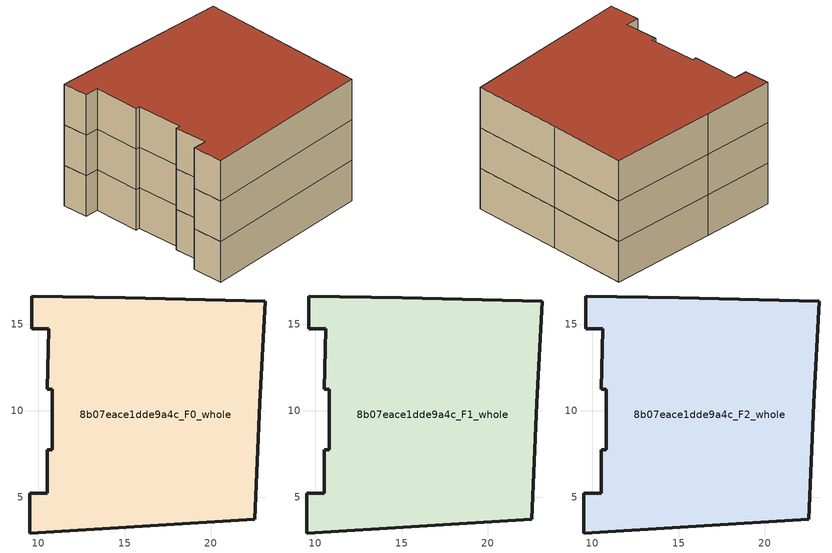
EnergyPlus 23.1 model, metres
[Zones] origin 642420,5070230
8b07eace1dde9a4c_F0_whole
 floor ground (EU_floor_Construction): 23.13,16.33 22.83,10.43 22.53,3.72 9.52,2.93 9.52,5.23 10.52,5.23 10.52,7.73 10.82,7.73 10.82,11.23 10.52,11.23 10.62,14.74 9.62,14.74 9.63,16.64 15.03,16.54 z0
 wall outside (EU_wall_Construction): 9.52,5.23 9.52,2.93 22.53,3.72 22.83,10.43 23.13,16.33 15.03,16.54 9.63,16.64 9.62,14.74 10.62,14.74 10.52,11.23 10.82,11.23 10.82,7.73 10.52,7.73 10.52,5.23 9.52,5.23 z0:3
8b07eace1dde9a4c_F1_whole
 floor to 8b07eace1dde9a4c_F0_whole (EU_floor_Construction): 23.13,16.33 22.83,10.43 22.53,3.72 9.52,2.93 9.52,5.23 10.52,5.23 10.52,7.73 10.82,7.73 10.82,11.23 10.52,11.23 10.62,14.74 9.62,14.74 9.63,16.64 15.03,16.54 z3
 wall outside (EU_wall_Construction): 9.52,5.23 9.52,2.93 22.53,3.72 22.83,10.43 23.13,16.33 15.03,16.54 9.63,16.64 9.62,14.74 10.62,14.74 10.52,11.23 10.82,11.23 10.82,7.73 10.52,7.73 10.52,5.23 9.52,5.23 z3:6
8b07eace1dde9a4c_F2_whole
 floor to 8b07eace1dde9a4c_F1_whole (EU_floor_Construction): 23.13,16.33 22.83,10.43 22.53,3.72 9.52,2.93 9.52,5.23 10.52,5.23 10.52,7.73 10.82,7.73 10.82,11.23 10.52,11.23 10.62,14.74 9.62,14.74 9.63,16.64 15.03,16.54 z6
 wall outside (EU_wall_Construction): 9.52,5.23 9.52,2.93 22.53,3.72 22.83,10.43 23.13,16.33 15.03,16.54 9.63,16.64 9.62,14.74 10.62,14.74 10.52,11.23 10.82,11.23 10.82,7.73 10.52,7.73 10.52,5.23 9.52,5.23 z6:9
 roof outside (EU_roof_Construction): 22.53,3.72 22.83,10.43 23.13,16.33 15.03,16.54 9.63,16.64 9.62,14.74 10.62,14.74 10.52,11.23 10.82,11.23 10.82,7.73 10.52,7.73 10.52,5.23 9.52,5.23 9.52,2.93 z9
[Building]
EU S2 Campaign: North Axis=0; Terrain=City; Solar Distribution=FullExterior
[Site:Location]
Lyon-Bron: Latitude=45.75; Longitude=5; Time Zone=1; Elevation=198
[SizingPeriod:WeatherFileDays]
AnnualSizingPeriod: Begin Month=1; Begin Day of Month=1; End Month=12; End Day of Month=31; Day of Week for Start Day=Monday; Use Weather File Daylight Saving Period=No; Use Weather File Rain and Snow Indicators=No
[MATERIAL]
EU_InternalMass_Material: Roughness=MediumRough; Thickness=0.1; Conductivity=1; Density=1800; Specific Heat=900; Thermal Absorptance=0.9; Solar Absorptance=0.7; Visible Absorptance=0.7
[MATERIAL:NOMASS] Roughness=MediumRough; Thermal Absorptance=0.9; Solar Absorptance=0.7; Visible Absorptance=0.7
Name | Thermal Resistance
EU_wall_NoMass | 0.87146
EU_roof_NoMass | 0.842276
EU_floor_NoMass | 0.496999
[CONSTRUCTION]
EU_wall_Construction: EU_wall_NoMass
EU_roof_Construction: EU_roof_NoMass
EU_floor_Construction: EU_floor_NoMass
EU_InternalMass_Construction: EU_InternalMass_Material
[ZONE] Type=1; Multiplier=1; Ceiling Height=autocalculate; Volume=492.478; Floor Area=autocalculate; Part of Total Floor Area=Yes
8b07eace1dde9a4c_F0_whole; 8b07eace1dde9a4c_F1_whole; 8b07eace1dde9a4c_F2_whole
[INTERNALMASS] Construction=EU_InternalMass_Construction; Surface Area=164.16
Name | Zone or ZoneList
8b07eace1dde9a4c_F0_whole_EU_InternalMass | 8b07eace1dde9a4c_F0_whole
8b07eace1dde9a4c_F1_whole_EU_InternalMass | 8b07eace1dde9a4c_F1_whole
8b07eace1dde9a4c_F2_whole_EU_InternalMass | 8b07eace1dde9a4c_F2_whole
[OTHEREQUIPMENT] Fuel Type=Electricity; Design Level Calculation Method=Watts/Area; Power per Zone Floor Area=1; Fraction Latent=0; Fraction Radiant=0; Fraction Lost=0; Carbon Dioxide Generation Rate=0; EndUse Subcategory=EU_Step8_InternalGains
Name | Zone or ZoneList or Space or SpaceList | Schedule
EU_Step8_InternalGain_8b07eace1dde9a4c_F0_whole_f000 | 8b07eace1dde9a4c_F0_whole | EU_Step8_GainSchedule_8b07eace1dde9a4c_F0_whole_f000
EU_Step8_InternalGain_8b07eace1dde9a4c_F1_whole_f000 | 8b07eace1dde9a4c_F1_whole | EU_Step8_GainSchedule_8b07eace1dde9a4c_F1_whole_f000
EU_Step8_InternalGain_8b07eace1dde9a4c_F2_whole_f000 | 8b07eace1dde9a4c_F2_whole | EU_Step8_GainSchedule_8b07eace1dde9a4c_F2_whole_f000
[ZONEVENTILATION:DESIGNFLOWRATE] Schedule=EU_AlwaysOn; Design Flow Rate Calculation Method=AirChanges/Hour; Air Changes per Hour=0.425; Ventilation Type=Natural; Fan Pressure Rise=0; Fan Total Efficiency=1; Constant Term Coefficient=1; Temperature Term Coefficient=0; Velocity Term Coefficient=0; Velocity Squared Term Coefficient=0; Minimum Indoor Temperature=-100; Maximum Indoor Temperature=100; Delta Temperature=-100; Minimum Outdoor Temperature=-100; Maximum Outdoor Temperature=100; Maximum Wind Speed=40
Name | Zone or ZoneList or Space or SpaceList
EU_ConstantAir_8b07eace1dde9a4c_F0_whole | 8b07eace1dde9a4c_F0_whole
EU_ConstantAir_8b07eace1dde9a4c_F1_whole | 8b07eace1dde9a4c_F1_whole
EU_ConstantAir_8b07eace1dde9a4c_F2_whole | 8b07eace1dde9a4c_F2_whole
[HVACTEMPLATE:THERMOSTAT] Constant Heating Setpoint=20; Constant Cooling Setpoint=50
EU_HeatOnly_8b07eace1dde9a4c_F0_whole; EU_HeatOnly_8b07eace1dde9a4c_F1_whole; EU_HeatOnly_8b07eace1dde9a4c_F2_whole
[HVACTEMPLATE:ZONE:IDEALLOADSAIRSYSTEM] System Availability Schedule=EU_AlwaysOn; Maximum Heating Supply Air Temperature=50; Minimum Cooling Supply Air Temperature=13; Maximum Heating Supply Air Humidity Ratio=0.0156; Minimum Cooling Supply Air Humidity Ratio=0.0077; Heating Limit=NoLimit; Cooling Limit=NoLimit; Heating Availability Schedule=EU_AlwaysOn; Cooling Availability Schedule=EU_CoolingOff; Dehumidification Control Type=ConstantSensibleHeatRatio; Cooling Sensible Heat Ratio=0.7; Dehumidification Setpoint=60; Humidification Control Type=None; Humidification Setpoint=30; Outdoor Air Method=None; Outdoor Air Flow Rate per Person=0.00944; Outdoor Air Flow Rate per Zone Floor Area=0; Outdoor Air Flow Rate per Zone=0; Demand Controlled Ventilation Type=None; Outdoor Air Economizer Type=NoEconomizer; Heat Recovery Type=None; Sensible Heat Recovery Effectiveness=0.7; Latent Heat Recovery Effectiveness=0.65
Name | Template Thermostat
8b07eace1dde9a4c_F0_whole | EU_HeatOnly_8b07eace1dde9a4c_F0_whole
8b07eace1dde9a4c_F1_whole | EU_HeatOnly_8b07eace1dde9a4c_F1_whole
8b07eace1dde9a4c_F2_whole | EU_HeatOnly_8b07eace1dde9a4c_F2_whole
[SIZING:ZONE] Zone Cooling Design Supply Air Temperature Input Method=SupplyAirTemperature; Zone Cooling Design Supply Air Temperature=13; Zone Heating Design Supply Air Temperature Input Method=SupplyAirTemperature; Zone Heating Design Supply Air Temperature=50; Zone Cooling Design Supply Air Humidity Ratio=0.008; Zone Heating Design Supply Air Humidity Ratio=0.008; Cooling Design Air Flow Method=DesignDay; Cooling Design Air Flow Rate=0; Cooling Minimum Air Flow per Zone Floor Area=0.000762; Cooling Minimum Air Flow=0; Cooling Minimum Air Flow Fraction=0.2; Heating Design Air Flow Method=DesignDay; Heating Design Air Flow Rate=0; Heating Maximum Air Flow per Zone Floor Area=0.002032; Heating Maximum Air Flow=0.141576; Heating Maximum Air Flow Fraction=0.3; Account for Dedicated Outdoor Air System=No; Dedicated Outdoor Air System Control Strategy=NeutralSupplyAir; Dedicated Outdoor Air Low Setpoint Temperature for Design=autosize; Dedicated Outdoor Air High Setpoint Temperature for Design=autosize; Zone Load Sizing Method=Sensible Load Only No Latent Load; Zone Latent Cooling Design Supply Air Humidity Ratio Input Method=HumidityRatioDifference; Zone Cooling Design Supply Air Humidity Ratio Difference=0.005; Zone Latent Heating Design Supply Air Humidity Ratio Input Method=HumidityRatioDifference; Zone Humidification Design Supply Air Humidity Ratio Difference=0.005
8b07eace1dde9a4c_F0_whole; 8b07eace1dde9a4c_F1_whole; 8b07eace1dde9a4c_F2_whole
[SCHEDULE:CONSTANT]
Name | Hourly Value
EU_AlwaysOn | 1
EU_CoolingOff | 0
[SCHEDULE:FILE] Column Number=1; Rows to Skip at Top=0; Number of Hours of Data=8760; Column Separator=Comma; Interpolate to Timestep=No; Minutes per Item=60; Adjust Schedule for Daylight Savings=Yes
Name | File
EU_Step8_GainSchedule_8b07eace1dde9a4c_F0_whole_f000 | C:\Users\o_iseri\Desktop\OpenUBEM\openubem\outputs\eu_evidence\EU-11\FR-LYO-HAUTCOEURPENTES\idfs\8b07eace1dde9a4c\8b07eace1dde9a4c_F0_whole_f000_gain.csv
EU_Step8_GainSchedule_8b07eace1dde9a4c_F1_whole_f000 | C:\Users\o_iseri\Desktop\OpenUBEM\openubem\outputs\eu_evidence\EU-11\FR-LYO-HAUTCOEURPENTES\idfs\8b07eace1dde9a4c\8b07eace1dde9a4c_F1_whole_f000_gain.csv
EU_Step8_GainSchedule_8b07eace1dde9a4c_F2_whole_f000 | C:\Users\o_iseri\Desktop\OpenUBEM\openubem\outputs\eu_evidence\EU-11\FR-LYO-HAUTCOEURPENTES\idfs\8b07eace1dde9a4c\8b07eace1dde9a4c_F2_whole_f000_gain.csv
